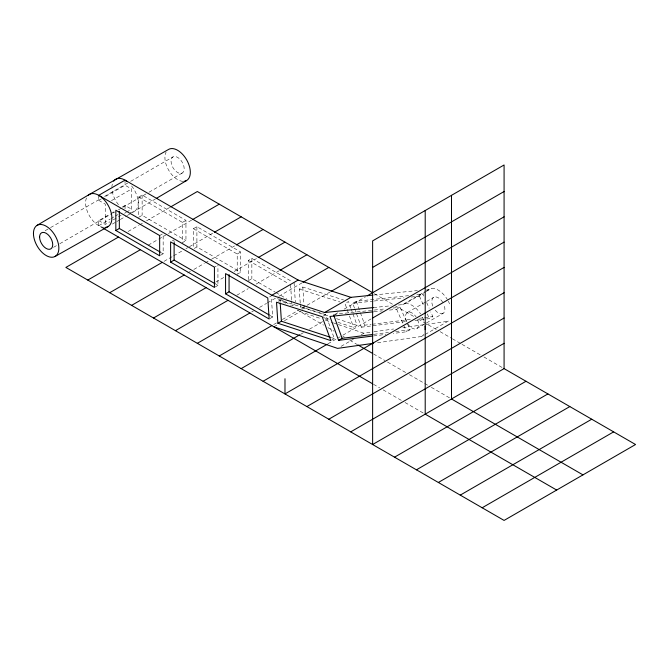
<?xml version="1.0" encoding="UTF-8"?>
<svg xmlns="http://www.w3.org/2000/svg" width="669" height="669" viewBox="0 0 669 669"><rect width="100%" height="100%" fill="white"/><g stroke="black" fill="none" stroke-linecap="round" stroke-linejoin="round"><path stroke-width="0.5" stroke-dasharray="3.35 2.51" d="M155.593 198.852L131.701 212.934M45.116 230.73L49.615 228.129M50.518 227.611L100.041 199.019M104.54 196.418L129.753 181.859M130.656 181.341L172.97 156.906M98.744 195.315L98.744 200.374L101.37 198.86M105.752 196.326L125.036 185.196L131.609 188.993L131.609 209.23L127.227 211.764M111.455 200.633L131.609 188.993M138.617 197.087L142.129 195.064L185.949 220.36L185.949 240.606L182.445 242.63L182.445 222.384L138.617 197.087L138.617 216.313M103.26 228.28L98.744 225.679L98.744 220.619L110.134 214.038M111.012 213.536L114.516 211.513M122.41 206.955L125.036 205.433L131.609 209.23M53.503 247.346L58.914 244.227M59.809 243.708L112.032 213.553M112.936 213.035L114.733 211.998M118.338 209.915L121.942 207.842M122.837 207.315L148.05 192.764M148.953 192.246L182.269 173.003M98.744 225.679L110.134 219.098M111.012 218.596L114.516 216.572M115.394 216.062L118.028 214.548M98.744 220.619L105.317 224.408L109.699 221.882M113.203 219.858L117.585 217.325M118.463 216.823L121.089 215.301M124.601 213.277L126.349 212.265M112.417 224.065L115.929 222.041M116.807 221.539L119.433 220.017M120.311 219.516L126.441 215.97M127.319 215.468L130.823 213.444M138.617 217.325L142.129 215.301L185.949 240.606M128.105 231.499L138.617 225.428M139.495 224.918L143.877 222.384M146.536 220.854L169.709 207.474M159.657 235.547L162.283 234.025M182.445 222.384L185.949 220.36M148.259 245.155L157.901 239.594M158.779 239.084L165.787 235.036M168.446 233.506L191.618 220.126M172.359 240.857L174.116 239.845M193.4 228.714L196.903 226.691L240.723 251.987L240.723 272.224L237.219 274.257L237.219 254.011L193.4 228.714L193.4 247.94M160.535 255.274L163.161 253.76L163.161 233.523M164.039 261.353L172.803 256.286M173.681 255.784L182.445 250.724M185.949 248.701L187.696 247.689M189.469 246.669L213.528 232.77M194.269 248.45L196.903 246.928L240.723 272.224M187.696 272.985L190.331 271.472M193.834 269.448L204.354 263.377M205.224 262.867L208.736 260.843M211.379 259.321L234.551 245.941M214.431 267.165L216.187 266.153M237.219 254.011L240.723 251.987M248.35 279.667L248.35 260.442L251.853 258.418L292.278 281.758M215.744 282.092L224.508 277.033M234.183 271.455L256.461 258.585M214.431 287.411L217.935 285.387L217.935 265.141M248.35 280.679L251.853 278.655L274.984 292.01M236.776 295.255L248.174 288.673M256.093 284.099L279.266 270.719M269.54 296.961L271.288 295.949M251.678 311.946L253.434 310.934M259.564 307.397L266.58 303.35M267.458 302.84L276.222 297.78M278.889 296.242L302.062 282.862M278.271 301.209L280.027 300.197L325.703 314.673L334.341 338.573L331.707 340.095M300.222 303.09L299.311 289.067L302.814 287.043L343.523 299.946M270.033 318.503L272.668 316.981L271.355 296.952M294.577 304.328L291.943 305.85L291.617 300.841M273.588 324.599L277.091 322.575M282.351 319.539L298.131 310.433M301.694 308.376L306.151 305.8M307.038 305.281L330.218 291.91M302.438 309.095L304.186 308.083L328.696 316.103M273.897 326.798L278.279 324.273M284.417 320.727L300.189 311.62L320.76 318.595M323.068 316.186L325.703 314.673M354.461 308.075L352.739 303.291L356.243 301.267L408.583 295.673M300.757 334.216L303.383 332.694M309.521 329.156L324.498 320.51M325.385 319.991L328.956 317.934M335.194 314.33L337.862 312.791M344.1 309.187L365.491 296.835M337.937 322.307L353.625 327.442L357.129 325.418L351.25 309.162M327.927 343.824L337.569 338.263M338.447 337.753L340.195 336.741M342.837 335.219L371.362 318.753M356.535 313.811L361.377 327.2L364.881 325.176L371.061 324.39M398.356 305.031L402.512 304.604L425.3 291.45M426.178 290.94L431.463 288.464A18.59 10.737 60 0 1 447.385 299.545M402.512 304.604L405.171 303.642L425.333 292.002M426.203 291.5L431.463 288.464M389.475 310.082L396.658 309.321L400.162 307.297L410.055 329.742L406.551 331.765L393.163 333.455M411.234 297.036L419.446 296.158L422.95 294.134L423.778 296.007M341.073 346.358L353.341 339.275M361.235 334.717L363.861 333.204L373.085 331.899M407.287 312.574L425.693 301.953M426.571 301.443L433.579 297.396M414.922 320.434L429.331 318.611L432.843 316.588L430.777 311.905M416.846 328.521L425.609 323.453M426.488 322.951L443.137 313.335A9.299 5.369 60 0 0 443.957 304.621M377.55 342.72L421.629 336.49L424.255 334.968M425.133 334.467L447.921 321.304A18.59 10.737 60 0 0 449.928 319.255M374.113 331.749L393.589 328.997M402.813 327.693L447.921 321.304M372.089 324.264L412.246 319.188M419.455 318.277L423.569 317.758M424.606 317.624L432.843 316.588M361.377 327.2L407.714 321.337M374.013 334.291L388.43 332.476M395.638 331.565L410.055 329.742M373.595 335.93L385.954 334.366M416.795 294.795L422.95 294.134M352.739 303.291L373.26 301.1M374.289 300.991L404.051 297.805M333.455 314.43L385.796 308.827M392.979 308.058L400.162 307.297M374.08 311.729L382.292 310.851M373.754 295.021L417.381 290.589M426.73 289.635L428.804 289.426M373.427 307.564L391.089 305.766M299.311 289.067L340.019 301.97M336.54 318.678L357.129 325.418M323.227 317.491L329.115 319.414M331.398 337.611L334.341 338.573M325.661 320.25L332.518 322.575M333.497 322.91L337.41 324.239M338.389 324.565L363.861 333.204M374.381 293.733L394.534 305.373M395.412 305.875L414.696 317.006M418.2 319.029L436.606 329.658M440.11 331.682L451.5 338.263M452.378 338.765L460.264 343.322M462.02 344.334L480.426 354.955M483.93 356.987L502.335 367.607M248.35 260.442L288.774 283.781M275.879 292.529L286.558 298.692M280.378 299.168L291.057 305.34M277.618 298.591L287.611 304.362M297.479 310.056L323.545 325.109M327.927 327.634L334.065 331.18M342.829 336.239L344.577 337.251M349.837 340.287L356.845 344.334M373.503 353.943L384.892 360.524M387.527 362.046L406.802 373.177M409.436 374.69L427.842 385.319M431.346 387.343L449.752 397.971M98.744 200.374L105.317 204.17L105.317 224.408M161.371 252.723L163.161 253.76M216.146 284.35L217.935 285.387M270 315.442L272.668 316.981M373.503 384.307L379.632 387.844M383.145 389.876L401.542 400.497M405.054 402.521L423.46 413.149M426.663 302.555L429.13 308.166M419.446 296.158L423.979 306.452M427.274 313.928L429.331 318.611M396.658 309.321L403.248 324.281M403.666 325.218L406.551 331.765M356.243 301.267L360.039 311.787M360.39 312.741L364.881 325.176M354.804 309.028L356.192 312.858M350.907 308.208L348.49 301.518L344.987 303.542L349.126 315.015M349.477 315.969L353.625 327.442M302.814 287.043L303.927 304.069M303.994 305.072L304.186 308.083M300.289 304.094L300.557 308.1M294.076 282.795L295.322 301.819M290.572 284.818L291.55 299.837M280.027 300.197L280.16 302.204M251.853 258.418L251.853 278.655M196.903 226.691L196.903 246.928M174.116 240.857L174.116 242.88M142.129 195.064L142.129 215.301M125.036 180.137L125.036 185.196M125.036 205.433L125.036 210.501M417.665 319.799A9.299 5.369 60 0 1 416.218 328.83A9.299 5.369 60 0 1 407.555 323.462M406.476 321.296A9.299 5.369 60 0 1 407.705 312.356A9.299 5.369 60 0 1 416.151 316.955M443.137 313.335A9.299 5.369 60 0 1 435.235 310.24M432.768 306.118A9.299 5.369 60 0 1 434.214 297.086A9.299 5.369 60 0 1 442.878 302.455M405.171 303.642A18.59 10.737 60 0 1 420.584 313.903M422.482 317.29A18.59 10.737 60 0 1 423.92 320.819M423.636 334.433A18.59 10.737 60 0 1 421.629 336.49M104.565 227.468A18.59 10.737 60 0 1 89.445 215.861A18.59 10.737 60 0 1 86.953 196.97M448.339 301.234A18.59 10.737 60 0 1 449.551 303.868M131.609 185.965A18.59 10.737 60 0 1 138.073 204.823A18.59 10.737 60 0 1 128.44 211.948M118.463 204.672A18.59 10.737 60 0 1 111.907 188.524M111.915 186.751A18.59 10.737 60 0 1 112.333 184.059M182.997 181.358A17.971 10.378 60 0 1 168.638 170.143A17.971 10.378 60 0 1 166.104 152.106M171.047 161.162A9.299 5.369 60 0 0 180.906 173.43A9.299 5.369 60 0 0 180.906 160.284A9.299 5.369 60 0 0 171.047 161.162"/><path stroke-width="1" d="M37.171 225.294L89.445 194.395L168.638 149.396A17.971 10.378 60 0 1 187.705 161.848A17.971 10.378 60 0 1 183.975 181.332M156.479 198.325L186.609 180.521M115.837 230.487L159.657 255.784L159.657 235.547L115.837 210.242L115.837 230.487L119.341 228.464L160.476 252.213M118.463 237.06L65.88 267.424L504.083 520.423L635.55 444.517L504.083 368.619L372.625 444.517L372.625 240.882L504.083 164.975L504.083 368.619M170.603 206.955L197.338 191.518L372.625 292.721M87.79 280.068L140.373 249.713M192.513 219.608L219.248 204.17M109.699 292.721L162.283 262.365M214.423 232.26L241.158 216.823M170.612 262.106L214.431 287.411L214.431 267.165L170.612 241.869L170.612 262.106L174.116 260.082L215.251 283.832M131.609 305.373L184.192 275.009M236.333 244.913L263.076 229.475M153.519 318.018L206.102 287.662M258.242 257.557L284.986 242.119M225.562 293.833L269.155 319.004L267.784 297.973L225.562 273.596L225.562 293.833L229.066 291.809L269.105 314.923M175.429 330.67L228.012 300.314M280.152 270.209L306.895 254.772M298.131 280.068L125.036 180.137L98.744 195.315L271.84 295.255L298.131 280.068L350.899 297.345L372.717 295.129M197.338 343.322L249.922 312.958M302.957 282.343L328.805 267.424M219.248 355.975L271.84 325.611M331.105 291.391L350.715 280.068M372.625 267.416L504.083 191.518M277.894 323.261L330.837 340.596L322.199 316.696L276.523 302.221L277.894 323.261L281.406 321.237L330.419 337.293M271.84 295.255L324.607 312.523L350.899 297.345M241.158 368.619L299.879 334.717M367.273 295.807L504.083 216.823M372.625 318.018L504.083 242.119M263.076 381.271L327.049 344.334M373.051 311.838L329.951 316.454L338.589 340.354L342.093 338.33L372.984 334.425M504.083 267.416L284.986 393.924L284.986 378.738M306.895 406.568L504.083 292.721M328.805 419.22L504.083 318.018M350.715 431.873L504.083 343.322M394.534 457.17L526.001 381.271M416.444 469.822L547.911 393.924M438.354 482.466L569.821 406.568M460.264 495.119L591.731 419.22M482.173 507.771L613.64 431.873M55.142 256.419L108.035 226.599M373.444 343.306L337.569 348.382L273.897 326.798M338.589 340.354L372.566 336.055M324.607 312.523L373.427 307.564M357.723 344.836L372.625 353.441M582.967 474.881L451.5 398.983L451.5 195.34M103.26 228.28L372.625 383.797M556.675 490.059L425.208 414.161L425.208 210.518M333.798 315.383L342.093 338.33M280.227 303.208L281.406 321.237M229.066 274.608L229.066 291.809M174.116 242.88L174.116 260.082M119.341 211.253L119.341 228.464M87.974 195.574A18.59 10.737 60 0 1 108.437 205.835A18.59 10.737 60 0 1 105.317 227.435M425.099 326.054A18.59 10.737 60 0 1 425.149 329.65M113.655 181.157A18.59 10.737 60 0 1 127.093 181.516M451.391 310.876A18.59 10.737 60 0 1 451.441 314.472M39.588 237.06A9.299 5.369 60 0 0 49.447 249.328A9.299 5.369 60 0 0 49.447 236.182A9.299 5.369 60 0 0 39.588 237.06M33.45 233.523A17.971 10.378 60 0 0 52.508 257.231A17.971 10.378 60 0 0 52.508 231.817A17.971 10.378 60 0 0 33.45 233.523"/></g></svg>
